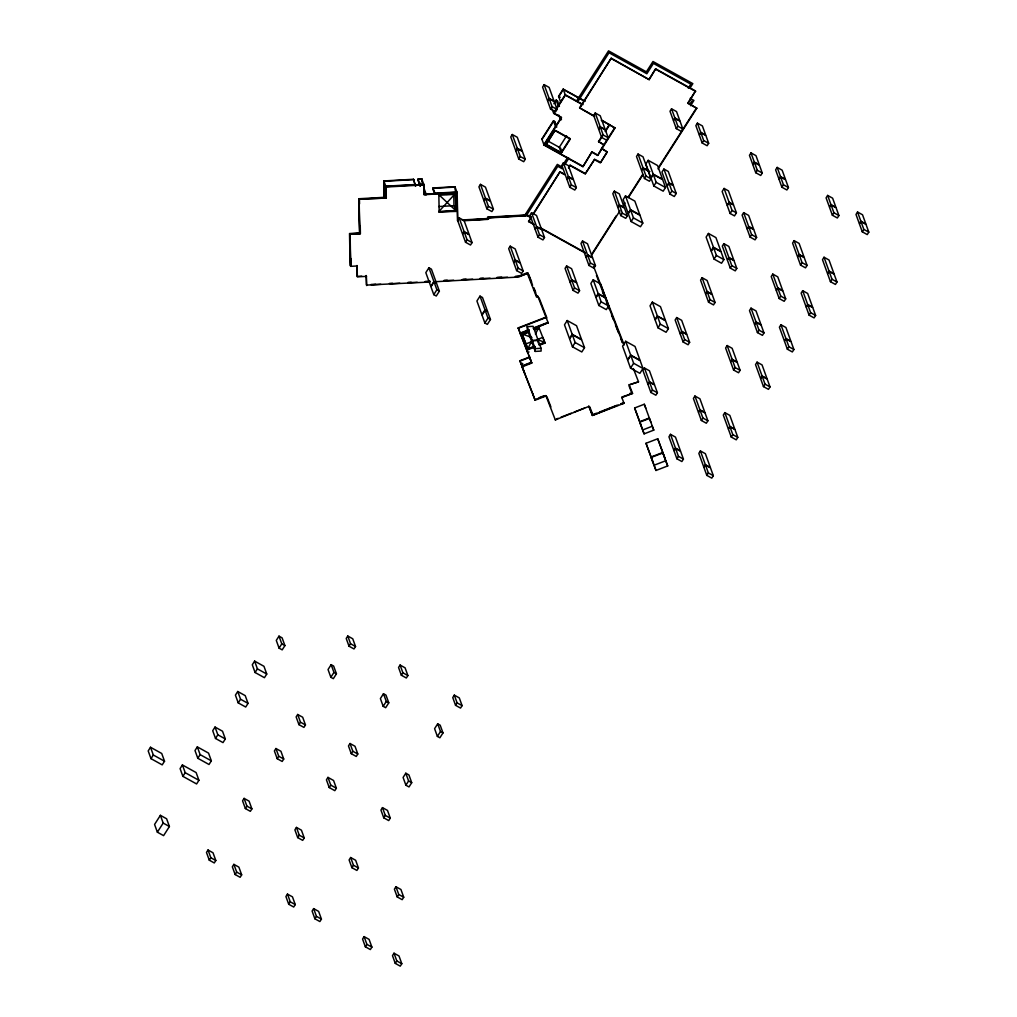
<?xml version="1.0" encoding="UTF-8"?>
<svg xmlns="http://www.w3.org/2000/svg" width="1017" height="1017" viewBox="0 0 1017 1017"><rect width="100%" height="100%" fill="white"/><g stroke="black" fill="none" stroke-linecap="round" stroke-linejoin="round"><path stroke-width="1.5" d="M607.213 152.118L601.568 148.393L614.777 127.672M531.942 340.759L527.785 348.78L533.417 346.606M535.412 334.072L538.883 327.385L544.985 343.098L539.353 345.272M607.162 152.283L600.513 162.669L607.073 151.825L601.568 148.393M459.125 217.816L457.574 220.257L462.544 234.012L464.108 231.584L459.125 217.816L464.108 220.587L469.091 234.342L464.108 231.584M480.469 184.369L478.918 186.81L483.901 200.565L485.452 198.137L480.469 184.369L485.452 187.141L490.436 200.896L485.452 198.137M512.301 134.511L510.75 136.939L515.733 150.694L517.284 148.266L512.301 134.511L517.284 137.27L522.268 151.037L517.284 148.266M544.133 84.64L542.582 87.081L547.566 100.836L549.116 98.407L544.133 84.64L549.116 87.411L554.1 101.166L549.116 98.407M428.92 267.776L425.818 272.632L430.801 286.4L433.903 281.531L428.92 267.776L431.411 269.149L436.395 282.917L433.903 281.531M464.26 232.016L462.71 234.444L465.532 242.249L470.515 245.021L472.066 242.593L469.244 234.774L464.26 232.016L467.083 239.821L472.066 242.593M485.605 198.569L484.054 200.997L486.889 208.803L491.872 211.574L493.423 209.146L490.588 201.328L485.605 198.569L488.44 206.375L493.423 209.146M517.437 148.698L515.886 151.126L518.721 158.944L523.704 161.703L525.255 159.275L522.42 151.469L517.437 148.698L520.272 156.504L525.255 159.275M549.269 98.827L547.718 101.268L550.553 109.073L555.536 111.845L557.087 109.404L554.252 101.598L549.269 98.827L552.104 106.645L557.087 109.404M434.056 281.963L430.954 286.819L433.776 294.638L436.268 296.023L439.382 291.154L436.547 283.349L434.056 281.963L436.89 289.769L439.382 291.154M465.532 242.249L467.083 239.821M486.889 208.803L488.44 206.375M518.721 158.944L520.272 156.504M550.553 109.073L552.104 106.645M553.858 103.721L556.159 100.098L557.405 100.785L558.969 105.094M560.596 101.942L558.575 96.323L563.189 89.089L585.156 101.28M554.748 102.87L556.286 100.454L557.545 101.153M433.776 294.638L436.89 289.769M553.579 112.951L565.223 94.708L583.059 104.611M582.944 166.686L591.932 151.864L582.944 166.686L544.07 145.113L561.537 117.743L553.744 113.421L565.388 95.178L563.189 89.089M150.516 747.266L148.19 750.915L150.986 758.644L162.199 764.873L164.538 761.224L161.728 753.483L150.516 747.266L153.313 754.995L164.538 761.224M556.744 127.138L554.71 121.531L553.464 120.845L541.858 139.024L544.07 145.113M541.997 139.38L553.604 121.201L554.85 121.887M150.986 758.644L153.313 754.995M554.875 113.662L561.359 117.273L543.892 144.63L582.779 166.203M546.091 144.592L555.015 130.596L570.283 139.075L561.359 153.059L546.091 144.592L554.85 130.125M576.677 100.772L608.547 50.85L646.367 71.838L652.978 61.503L692.844 83.623L690.301 87.615M577.923 101.471L609.018 52.757L646.837 73.745L653.448 63.41L690.823 84.144L688.28 88.148M649.049 79.186L655.647 68.851L649.227 79.669L611.23 58.198L579.55 107.84L594.551 116.548M579.715 108.311L611.23 58.198M561.359 153.059L559.286 147.325L566.583 135.884M525.738 214.447L525.306 215.871L525.738 214.447L531.281 217.524L528.649 221.617L534.192 224.693M526.857 214.778L557.799 166.305L562.159 168.733M510.216 246.178L508.665 248.606L513.636 262.361L515.199 259.932L510.216 246.178L515.199 248.936L520.183 262.691L515.199 259.932M531.56 212.731L530.01 215.159L534.993 228.914L536.544 226.486L531.56 212.731L536.544 215.49L541.527 229.245L536.544 226.486M563.393 162.86L561.842 165.288L566.825 179.056L568.376 176.615L563.393 162.86L568.376 165.631L573.359 179.386L568.376 176.615M595.225 112.989L593.674 115.429L598.657 129.184L600.208 126.756L595.225 112.989L600.221 115.76L605.191 129.515L600.208 126.756M567.626 157.521L561.689 166.826L557.329 164.398L525.001 215.032L487.563 217.142L487.893 219.367L463.765 220.727M480.011 296.125L476.909 300.981L481.893 314.749L484.995 309.88L480.011 296.125L482.503 297.511L487.486 311.266L484.995 309.88M528.649 221.617L531.039 217.142M532.743 214.473L559.998 171.759L564.371 174.174M564.677 164.779L568.872 158.207M533.76 213.608L559.998 171.759M182.412 764.962L180.085 768.61L182.895 776.352L196.599 783.954L198.925 780.306L196.128 772.564L182.412 764.962L185.221 772.704L198.925 780.306M197.336 746.885L194.997 750.533L197.806 758.275L209.019 764.492L211.345 760.843L208.549 753.114L197.336 746.885L200.133 754.627L211.345 760.843M568.465 167.754L570.105 165.186L585.36 173.551L594.589 159.338L600.386 162.135M568.643 168.237L570.105 165.186M254.619 661.114L252.292 664.762L255.089 672.504L264.433 677.691L266.759 674.042L263.962 666.3L254.619 661.114L257.415 668.855L266.759 674.042M182.895 776.352L185.221 772.704M215.045 727.066L212.718 730.714L215.515 738.456L222.99 742.601L225.329 738.952L222.52 731.223L215.045 727.066L217.841 734.808L225.329 738.952M237.749 691.496L235.423 695.145L238.232 702.887L245.707 707.031L248.034 703.383L245.237 695.641L237.749 691.496L240.559 699.226L248.034 703.383M160.394 815.329L154.571 824.456L157.368 832.186L163.597 835.643L169.419 826.529L166.623 818.787L160.394 815.329L163.19 823.071L169.419 826.529M515.352 260.365L513.801 262.793L516.623 270.598L521.607 273.37L523.158 270.942L520.335 263.123L515.352 260.365L518.174 268.17L523.158 270.942M536.696 226.918L535.145 229.346L537.98 237.152L542.964 239.923L544.515 237.495L541.68 229.677L536.696 226.918L539.531 234.724L544.515 237.495M568.528 177.047L566.977 179.475L569.812 187.293L574.796 190.052L576.347 187.624L573.512 179.818L568.528 177.047L571.363 184.865L576.347 187.624M600.361 127.189L598.81 129.617L601.644 137.422L606.628 140.193L608.179 137.753L605.357 129.947L600.361 127.189L603.195 134.994L608.179 137.753M197.806 758.275L200.133 754.627M485.147 310.312L482.045 315.181L484.867 322.986L487.359 324.372L490.474 319.503L487.639 311.698L485.147 310.312L487.982 318.118L490.474 319.503M255.089 672.504L257.415 668.855M279.001 636.146L276.281 640.392L279.078 648.134L282.192 649.863L284.913 645.604L282.116 637.875L279.001 636.146L281.798 643.875L284.913 645.604M215.515 738.456L217.841 734.808M238.232 702.887L240.559 699.226M157.368 832.186L163.19 823.071M598.53 141.516L604.314 145.113L598.53 141.516L601.937 136.176M605.217 131.066L609.399 124.494M516.623 270.598L518.174 268.17M537.98 237.152L539.531 234.724M569.812 187.293L571.363 184.865M598.708 141.999L603.195 134.994M605.382 131.536L609.564 125.002M484.867 322.986L487.982 318.118M279.078 648.134L281.798 643.875M602.484 120.553L614.967 128.091L597.716 155.448L601.67 148.507M594.589 159.338L585.614 173.386M566.622 265.945L565.058 268.374L570.041 282.129L571.592 279.7L566.622 265.945L571.605 268.704L576.575 282.459L571.592 279.7M582.538 241.004L580.974 243.444L585.957 257.199L587.508 254.771L582.538 241.004L587.521 243.775L592.491 257.53L587.508 254.771M614.37 191.145L612.806 193.573L617.789 207.328L619.34 204.9L614.37 191.145L619.353 193.904L624.324 207.671L619.34 204.9M638.04 154.05L636.489 156.478L641.473 170.233L643.024 167.805L638.04 154.05L643.024 156.809L648.007 170.576M671.551 108.819L670 111.247L673.305 120.375L674.856 117.934L671.551 108.819L676.534 111.578L679.839 120.705L674.856 117.934M208.027 850.009L206.476 852.437L209.286 860.179L214.269 862.95L215.82 860.509L213.011 852.78L208.027 850.009L210.837 857.751L215.82 860.509M571.757 280.133L570.194 282.561L573.029 290.366L578.012 293.138L579.563 290.709L576.741 282.891L571.757 280.133L574.58 287.938L579.563 290.709M587.673 255.191L586.11 257.632L588.945 265.437L593.928 268.208L595.479 265.768L592.657 257.962L587.673 255.191L590.496 263.009L595.479 265.768M619.506 205.332L617.942 207.76L620.777 215.579L625.76 218.337L627.311 215.909L624.489 208.091L619.506 205.332L622.328 213.138L627.311 215.909M625.493 195.912L623.167 199.561L628.15 213.316L630.476 209.667L625.493 195.912L634.837 201.099L639.82 214.854L630.476 209.667M643.176 168.237L641.625 170.665L644.46 178.483L649.443 181.242L650.994 178.814L648.16 170.996L643.176 168.237L646.011 176.043L650.994 178.814M648.21 160.33L645.871 163.979L650.855 177.746L653.181 174.098L648.21 160.33L657.554 165.517L662.537 179.272L653.181 174.098M675.034 118.442L673.483 120.87L676.292 128.612L681.276 131.384L682.827 128.943L680.03 121.201L675.034 118.442L677.843 126.184L682.827 128.943M694.675 92.305L687.873 102.959L696.772 108.272L658.063 168.924M244.105 798.383L242.555 800.811L245.364 808.553L250.347 811.324L251.898 808.884L249.101 801.154L244.105 798.383L246.915 806.125L251.898 808.884M275.938 748.512L274.387 750.953L277.196 758.682L282.179 761.453L283.73 759.025L280.934 751.283L275.938 748.512L278.747 756.254L283.73 759.025M297.689 714.468L296.125 716.896L298.934 724.638L303.918 727.397L305.469 724.968L302.672 717.227L297.689 714.468L300.485 722.197L305.469 724.968M347.763 636.019L346.212 638.447L349.009 646.189L353.992 648.948L355.543 646.52L352.746 638.778L347.763 636.019L350.56 643.748L355.543 646.52M592.491 253.055L616.315 215.718M628.239 197.056L642.706 174.39M655.647 68.851L695.526 90.983L688.051 103.442L696.772 108.272M591.805 254.86L619.9 210.862M623.307 205.536L624.997 202.866M628.404 197.527L642.871 174.86M331.148 664.673L328.046 669.542L330.843 677.284L333.334 678.67L336.449 673.801L333.64 666.059L331.148 664.673L333.957 672.415L336.449 673.801M690.212 103.62L691.903 100.975M690.556 105.717L693.925 100.441L690.187 98.369M209.286 860.179L210.837 857.751M573.029 290.366L574.58 287.938M588.945 265.437L590.496 263.009M620.777 215.579L622.328 213.138M644.46 178.483L646.011 176.043M676.292 128.612L677.843 126.184M245.364 808.553L246.915 806.125M277.196 758.682L278.747 756.254M298.934 724.638L300.485 722.197M349.009 646.189L350.56 643.748M330.843 677.284L333.957 672.415M630.629 210.099L628.303 213.748L631.137 221.553L640.481 226.74L642.808 223.092L639.985 215.286L630.629 210.099L633.464 217.905L642.808 223.092M653.346 174.517L651.02 178.166L653.842 185.984L663.186 191.171L665.512 187.522L662.69 179.704L653.346 174.517L656.168 182.335L665.512 187.522M658.724 167.131L696.607 107.802M567.206 320.533L564.486 324.792L569.469 338.547L572.19 334.288L567.206 320.533L576.55 325.72L581.533 339.475L572.19 334.288M593.203 279.815L590.864 283.463L595.848 297.218L598.174 293.57L593.203 279.815L600.678 283.959L605.649 297.727L598.174 293.57M663.91 169.051L661.965 172.089L666.949 185.844L668.894 182.806L663.91 169.051L668.271 171.466L673.254 185.221L668.894 182.806M631.137 221.553L633.464 217.905M653.842 185.984L656.168 182.335M697.408 123.159L695.857 125.599L699.162 134.714L700.713 132.286L697.408 123.159L702.391 125.93L705.696 135.058L700.713 132.286M233.885 864.361L232.334 866.789L235.143 874.531L240.126 877.29L241.677 874.862L238.881 867.12L233.885 864.361L236.694 872.103L241.677 874.862M700.904 132.782L699.34 135.223L702.15 142.965L707.133 145.723L708.684 143.295L705.887 135.553L700.904 132.782L703.7 140.524L708.684 143.295M572.342 334.72L569.622 338.979L572.457 346.784L581.8 351.971L584.521 347.712L581.686 339.907L572.342 334.72L575.164 342.526L584.521 347.712M598.339 294.002L596 297.65L598.835 305.469L606.31 309.613L608.636 305.964L605.814 298.146L598.339 294.002L601.161 301.82L608.636 305.964M669.046 183.238L667.101 186.276L669.936 194.082L674.296 196.51L676.229 193.472L673.407 185.653L669.046 183.238L671.868 191.043L676.229 193.472M235.143 874.531L236.694 872.103M702.15 142.965L703.7 140.524M572.457 346.784L575.164 342.526M598.835 305.469L601.161 301.82M669.936 194.082L671.868 191.043M327.97 777.382L326.419 779.823L329.216 787.552L334.822 790.667L336.385 788.239L333.576 780.497L327.97 777.382L330.767 785.124L336.385 788.239M296.455 827.418L294.892 829.859L297.701 837.601L302.685 840.36L304.236 837.932L301.439 830.19L296.455 827.418L299.252 835.16L304.236 837.932M350.026 743.503L348.462 745.931L351.272 753.673L356.255 756.445L357.806 754.004L355.009 746.275L350.026 743.503L352.823 751.245L357.806 754.004M400.101 665.054L398.55 667.483L401.346 675.224L406.33 677.996L407.881 675.555L405.084 667.826L400.101 665.054L402.897 672.796L407.881 675.555M383.485 693.721L380.383 698.59L383.18 706.319L385.672 707.705L388.786 702.836L385.977 695.107L383.485 693.721L386.295 701.463L388.786 702.836M329.216 787.552L330.767 785.124M297.701 837.601L299.252 835.16M351.272 753.673L352.823 751.245M401.346 675.224L402.897 672.796M383.18 706.319L386.295 701.463M625.684 341.28L622.569 346.149L627.553 359.904L630.667 355.035L625.684 341.28L635.028 346.466L640.011 360.221L630.667 355.035M724.091 188.437L722.146 191.488L727.13 205.243L729.075 202.205L724.091 188.437L728.452 190.865L733.435 204.62L729.075 202.205M652.355 302.138L650.028 305.786L655.012 319.554L657.338 315.906L652.355 302.138L660.453 306.638L665.436 320.393L657.338 315.906M750.991 152.893L749.44 155.334L752.745 164.449L754.296 162.021L750.991 152.893L755.987 155.665L759.279 164.792L754.296 162.021M708.442 233.452L706.116 237.101L711.086 250.856L713.426 247.207L708.442 233.452L715.917 237.597L720.9 251.352L713.426 247.207M630.82 355.467L627.705 360.336L630.54 368.141L639.884 373.328L642.986 368.472L640.163 360.654L630.82 355.467L633.642 363.285L642.986 368.472M287.468 894.096L285.917 896.524L288.726 904.266L293.71 907.024L295.261 904.596L292.464 896.854L287.468 894.096L290.277 901.825L295.261 904.596M754.487 162.517L752.923 164.957L755.733 172.699L760.716 175.458L762.267 173.03L759.47 165.288L754.487 162.517L757.284 170.259L762.267 173.03M729.227 202.625L727.282 205.676L730.117 213.481L734.477 215.896L736.422 212.858L733.588 205.053L729.227 202.625L732.062 210.443L736.422 212.858M657.49 316.325L655.164 319.974L657.986 327.792L666.084 332.279L668.423 328.631L665.588 320.825L657.49 316.325L660.313 324.143L668.423 328.631M630.54 368.141L633.642 363.285M288.726 904.266L290.277 901.825M755.733 172.699L757.284 170.259M730.117 213.481L732.062 210.443M657.986 327.792L660.313 324.143M713.578 247.64L711.252 251.288L714.074 259.093L721.549 263.25L723.875 259.602L721.053 251.784L713.578 247.64L716.4 255.445L723.875 259.602M644.473 368.027L642.922 370.455L647.893 384.21L649.456 381.782L644.473 368.027L649.456 370.785L654.439 384.553L649.456 381.782M676.686 317.546L675.135 319.986L680.119 333.741L681.67 331.313L676.686 317.546L681.67 320.317L686.653 334.072L681.67 331.313M702.124 277.717L700.56 280.145L705.544 293.913L707.095 291.472L702.124 277.717L707.107 280.489L712.078 294.244L707.095 291.472M723.862 243.66L722.312 246.101L727.282 259.856L728.833 257.415L723.862 243.66L728.846 246.432L733.829 260.187L728.833 257.415M743.656 212.655L742.105 215.083L747.088 228.838L748.639 226.41L743.656 212.655L748.639 215.413L753.622 229.168L748.639 226.41M714.074 259.093L716.4 255.445M777.166 167.411L775.615 169.852L778.92 178.979L780.471 176.538L777.166 167.411L782.149 170.182L785.455 179.31L780.471 176.538M313.643 908.613L312.092 911.041L314.889 918.783L319.872 921.555L321.436 919.114L318.626 911.385L313.643 908.613L316.44 916.355L321.436 919.114M649.609 382.214L648.058 384.642L650.88 392.46L655.863 395.219L657.414 392.791L654.592 384.973L649.609 382.214L652.431 390.019L657.414 392.791M681.822 331.733L680.271 334.173L683.106 341.979L688.089 344.75L689.64 342.309L686.818 334.504L681.822 331.733L684.657 339.551L689.64 342.309M707.26 291.904L705.696 294.333L708.531 302.151L713.514 304.909L715.065 302.481L712.243 294.676L707.26 291.904L710.082 299.723L715.065 302.481M728.998 257.848L727.447 260.288L730.27 268.094L735.253 270.865L736.804 268.424L733.982 260.619L728.998 257.848L731.82 265.666L736.804 268.424M748.792 226.842L747.241 229.27L750.063 237.075L755.046 239.847L756.61 237.419L753.775 229.6L748.792 226.842L751.614 234.647L756.61 237.419M780.649 177.047L779.098 179.475L781.895 187.217L786.878 189.976L788.442 187.548L785.633 179.806L780.649 177.047L783.459 184.776L788.442 187.548M350.662 857.509L349.098 859.937L351.907 867.679L356.891 870.438L358.442 868.009L355.645 860.268L350.662 857.509L353.458 865.238L358.442 868.009M382.494 807.638L380.943 810.066L383.74 817.808L388.723 820.579L390.274 818.138L387.477 810.409L382.494 807.638L385.29 815.38L390.274 818.138M454.307 695.132L452.756 697.573L455.552 705.302L460.536 708.074L462.099 705.645L459.29 697.904L454.307 695.132L457.103 702.874L462.099 705.645M405.808 773.225L403.101 777.471L405.897 785.213L409.012 786.942L411.72 782.696L408.923 774.954L405.808 773.225L408.605 780.967L411.72 782.696M437.691 723.799L434.59 728.668L437.386 736.41L439.878 737.783L442.992 732.926L440.183 725.185L437.691 723.799L440.501 731.541L442.992 732.926M314.889 918.783L316.44 916.355M650.88 392.46L652.431 390.019M683.106 341.979L684.657 339.551M708.531 302.151L710.082 299.723M730.27 268.094L731.82 265.666M750.063 237.075L751.614 234.647M781.895 187.217L783.459 184.776M351.907 867.679L353.458 865.238M383.74 817.808L385.29 815.38M455.552 705.302L457.103 702.874M405.897 785.213L408.605 780.967M437.386 736.41L440.501 731.541M670.483 434.335L668.932 436.776L673.915 450.531L675.466 448.103L670.483 434.335L675.466 437.107L680.449 450.862L675.466 448.103M694.942 396.033L693.391 398.461L698.361 412.216L699.925 409.787L694.942 396.033L699.925 398.791L704.908 412.559L699.925 409.787M727.155 345.551L725.604 347.992L730.587 361.747L732.138 359.319L727.155 345.551L732.151 348.322L737.122 362.077L732.138 359.319M751.029 308.151L749.478 310.592L754.461 324.347L756.012 321.919L751.029 308.151L756.025 310.922L760.996 324.677L756.012 321.919M772.78 274.094L771.217 276.535L776.2 290.29L777.751 287.862L772.78 274.094L777.763 276.866L782.734 290.62L777.751 287.862M794.124 240.648L792.574 243.088L797.557 256.843L799.108 254.415L794.124 240.648L799.108 243.419L804.091 257.174L799.108 254.415M827.635 195.417L826.084 197.857L829.389 206.972L830.94 204.544L827.635 195.417L832.618 198.188L835.923 207.315L830.94 204.544M364.111 936.619L362.56 939.047L365.357 946.789L370.341 949.56L371.904 947.119L369.095 939.377L364.111 936.619L366.908 944.361L371.904 947.119M395.944 886.748L394.393 889.176L397.202 896.918L402.185 899.676L403.736 897.248L400.94 889.506L395.944 886.748L398.753 894.477L403.736 897.248M675.619 448.522L674.068 450.963L676.89 458.769L681.873 461.54L683.437 459.099L680.602 451.294L675.619 448.522L678.441 456.341L683.437 459.099M700.077 410.22L698.526 412.648L701.349 420.466L706.332 423.225L707.883 420.796L705.061 412.978L700.077 410.22L702.9 418.025L707.883 420.796M732.291 359.738L730.74 362.179L733.575 369.985L738.558 372.756L740.109 370.315L737.287 362.51L732.291 359.738L735.126 367.557L740.109 370.315M756.165 322.338L754.614 324.779L757.449 332.584L762.432 335.356L763.983 332.915L761.161 325.109L756.165 322.338L759 330.156L763.983 332.915M777.916 288.294L776.352 290.722L779.187 298.528L784.171 301.299L785.721 298.871L782.899 291.053L777.916 288.294L780.738 296.1L785.721 298.871M799.26 254.847L797.709 257.276L800.532 265.081L805.515 267.852L807.078 265.424L804.244 257.606L799.26 254.847L802.095 262.653L807.078 265.424M831.118 205.053L829.567 207.481L832.364 215.223L837.36 217.981L838.911 215.553L836.101 207.811L831.118 205.053L833.927 212.782L838.911 215.553M365.357 946.789L366.908 944.361M397.202 896.918L398.753 894.477M676.89 458.769L678.441 456.341M701.349 420.466L702.9 418.025M733.575 369.985L735.126 367.557M757.449 332.584L759 330.156M779.187 298.528L780.738 296.1M800.532 265.081L802.095 262.653M832.364 215.223L833.927 212.782M700.395 450.938L698.832 453.366L703.815 467.121L705.366 464.693L700.395 450.938L705.378 453.696L710.362 467.464L705.366 464.693M724.841 412.622L723.29 415.05L728.274 428.818L729.825 426.377L724.841 412.622L729.837 415.394L734.808 429.149L729.825 426.377M757.068 362.154L755.517 364.582L760.5 378.337L762.051 375.909L757.068 362.154L762.051 364.912L767.034 378.68L762.051 375.909M780.942 324.754L779.391 327.182L784.374 340.937L785.925 338.508L780.942 324.754L785.925 327.512L790.908 341.28L785.925 338.508M802.68 290.697L801.129 293.125L806.112 306.892L807.663 304.452L802.68 290.697L807.663 293.455L812.647 307.223L807.663 304.452M824.037 257.25L822.486 259.678L827.457 273.446L829.008 271.005L824.037 257.25L829.02 260.009L834.004 273.776L829.008 271.005M857.547 212.019L855.996 214.447L859.289 223.575L860.852 221.147L857.547 212.019L862.53 214.778L865.836 223.905L860.852 221.147M394.024 953.209L392.473 955.649L395.27 963.379L400.253 966.15L401.804 963.722L399.007 955.98L394.024 953.209L396.821 960.951L401.804 963.722M705.531 465.125L703.98 467.553L706.802 475.371L711.786 478.13L713.337 475.702L710.514 467.884L705.531 465.125L708.353 472.93L713.337 475.702M729.977 426.809L728.426 429.25L731.261 437.056L736.244 439.827L737.795 437.386L734.973 429.581L729.977 426.809L732.812 434.628L737.795 437.386M762.203 376.341L760.652 378.769L763.475 386.587L768.458 389.346L770.022 386.918L767.187 379.099L762.203 376.341L765.026 384.146L770.022 386.918M786.077 338.941L784.527 341.369L787.349 349.187L792.332 351.946L793.896 349.517L791.061 341.699L786.077 338.941L788.912 346.746L793.896 349.517M807.816 304.884L806.265 307.312L809.087 315.13L814.083 317.889L815.634 315.461L812.799 307.655L807.816 304.884L810.651 312.689L815.634 315.461M829.173 271.437L827.622 273.865L830.444 281.684L835.427 284.442L836.978 282.014L834.156 274.209L829.173 271.437L831.995 279.243L836.978 282.014M861.03 221.642L859.479 224.071L862.276 231.812L867.259 234.584L868.81 232.143L866.014 224.414L861.03 221.642L863.827 229.384L868.81 232.143M395.27 963.379L396.821 960.951M706.802 475.371L708.353 472.93M731.261 437.056L732.812 434.628M763.475 386.587L765.026 384.146M787.349 349.187L788.912 346.746M809.087 315.13L810.651 312.689M830.444 281.684L831.995 279.243M862.276 231.812L863.827 229.384M519.89 275.632L527.111 272.836L536.569 297.155L537.942 296.621M515.416 276.726C522.331 276.51 538.641 268.437 518.746 277.031L434.806 281.747M527.747 331.148L520.412 333.983L518.2 327.894L546.091 317.113M518.339 328.249L546.231 317.482M528.916 329.75L520.107 333.144L531.751 363.094L522.09 366.819M533.315 328.046L547.998 322.376M520.234 333.5L529.043 330.105M533.442 328.402L548.125 322.732L533.62 328.885M523.526 333.729L527.747 332.089M534.789 329.368L539.01 327.741M522.293 334.746L529.336 332.025M534.967 329.851L539.188 328.224M535.12 346.899L528.09 349.619L526.018 343.886L533.048 341.165M537.268 339.538L542.9 337.364L544.985 343.098M539.048 344.432L544.68 342.259L537.586 339.653M527.912 349.149L534.955 346.428M539.175 344.788L544.807 342.615M527.645 352.492L529.018 351.958M523.183 369.578L519.89 360.73L529.539 357.005L531.751 363.094M520.018 361.086L529.679 357.361L528.815 355.124L530.849 360.743M521.149 363.959L522.535 363.425M522.662 363.794L521.276 364.328L519.89 360.73M531.446 362.255L521.797 365.98L533.022 394.469M531.573 362.611L521.924 366.349L535.095 400.202L545.989 395.994M539.226 397.647L543.663 395.931M534.929 399.719L544.451 396.033M630.553 384.362L638.523 381.833L629.243 384.871M558.079 418.305L555.32 419.919L588.932 406.393M561.015 417.173L571.3 413.207M574.236 412.063L584.521 408.097M629.574 393.63L632.269 392.587M622.989 396.592L632.574 393.426L621.819 397.583M592.225 414.834L596.534 413.169M599.407 412.063L616.633 405.402M620.929 403.749L623.802 402.63M620.993 403.902L624.031 403.279L592.453 415.47L618.12 405.02M644.282 404.245L653.766 430.127L644.104 433.865L634.633 407.982L644.282 404.245L645.795 408.135M639.617 421.737L649.266 418.012L650.931 422.322M649.418 418.445L639.769 422.169L644.104 433.865M642.591 429.975L652.253 426.25L653.766 430.127M657.732 438.759L667.711 465.939L655.99 470.464L646.011 443.285L657.732 438.759L664.724 457.688M650.982 457.04L662.703 452.514M653.969 465.29L665.69 460.765L662.868 452.946L651.147 457.472L655.99 470.464M384.21 198.277L383.867 180.937L413.525 179.272L415.584 186.276M418.229 180.772L418.076 179.017L421.737 178.814L423.949 184.903L424.14 194.679L457.167 192.823L457.726 221.07M418.203 179.373L421.864 179.17L421.928 181.954M385.901 186.543L423.771 184.42M383.867 180.937L386.079 187.026L423.949 184.903M433.178 189.721L433.013 187.967L454.968 186.734L457.167 192.823M433.14 188.323L455.095 187.09L455.158 190.204M434.92 193.217L456.862 191.984M456.989 192.34L423.962 194.196L423.644 184.064L419.97 184.268L419.996 185.666M385.99 197.222L358.836 198.747L359.51 232.969L349.517 233.529L350.153 265.513M446.221 193.98L450.823 193.726M358.963 199.103L386.295 198.061L358.963 199.103L359.802 233.808L349.873 233.872L359.637 233.325M446.349 194.336L455.552 193.815L456.061 211.409L439.013 211.879L455.896 210.926L455.425 193.459L438.886 211.523L455.769 210.57L438.543 194.412M455.73 194.298L438.848 195.251L439.179 212.35M438.645 206.54L453.989 205.676L456.061 211.409M525.141 215.388L487.69 217.498L487.893 219.367M494.351 217.32L488.16 217.663L488.185 219.062M497.453 217.142L512.949 216.278M516.039 216.1L525.331 215.579L525.802 214.854L531.459 217.994M487.868 217.969L526.857 215.769M461.947 219.977L487.588 218.541M463.587 220.244L487.715 218.897M468.201 220.18L483.571 219.316M358.683 233.579L350.115 234.05L350.674 266.34L357.132 265.971L357.348 276.866L366.527 276.357M356.967 265.501L357.183 276.395L361.76 276.128M371.002 284.48L375.616 284.213M389.422 283.438L392.486 283.273M408.033 282.395L411.173 282.217M425.271 281.429L429.975 281.162M444.086 280.361L447.226 280.196M462.9 279.306L466.028 279.128M480.138 278.34L483.278 278.162M497.084 277.387L501.661 277.132M515.403 276.357L518.454 276.192M371.281 284.824L380.79 284.29M390.286 283.756L399.795 283.222M407.715 282.777L417.212 282.243M425.131 281.798L429.886 281.531M444.137 280.73L453.646 280.196M461.565 279.751L472.651 279.128M480.571 278.683L490.067 278.149M497.987 277.705L507.496 277.171M366.54 285.091L430.064 282.014M527.213 326.622L532.196 340.377L532.247 343.174L527.276 329.419L527.213 326.622L533.086 326.292L538.069 340.047L538.12 342.843M532.196 340.377L538.069 340.047M532.349 340.809L538.222 340.479L541.057 348.297L541.108 351.081L535.234 351.412L532.412 343.606L532.349 340.809L535.184 348.628L535.234 351.412M535.184 348.628L541.057 348.297M423.835 193.84L425.97 193.726L425.996 195.111M600.157 162.784L594.754 159.809M585.347 174.021L570.283 165.657M531.916 337.568L521.988 333.907L528.09 349.619M655.825 69.334L695.704 91.454M611.408 58.681L649.227 79.669M583.911 100.874L563.316 89.445L558.702 96.691L559.947 97.378M565.388 95.178L581.864 104.319M558.575 96.323L559.82 97.022M580.898 108.577L594.386 116.065M601.301 120.286L614.815 127.786M559.439 106.404L558.193 105.717L556.159 100.098M561.486 119.726L560.24 119.027L558.816 115.086M643.024 167.805L649.888 171.53M556.235 130.888L570.105 138.592L561.181 152.575L545.913 144.109M591.932 151.864L597.538 154.965M592.11 152.334L597.716 155.448M548.176 141.16L559.286 147.325M560.176 172.229L564.537 174.657M525.611 214.091L531.154 217.155M528.471 221.147L534.014 224.21M540.942 228.062L585.233 252.636M541.108 228.533L585.411 253.119M593.585 266.441L624.171 344.992M633.362 368.574L638.523 381.833M596.471 275.442L622.62 342.589M602.445 291.612L604.149 295.985M606.424 301.82L609.272 309.13M611.548 314.965L613.251 319.338M615.527 325.186L618.374 332.483M620.65 338.318L622.353 342.691M665.69 460.765L667.711 465.939M629.116 384.502L632.574 393.426M629.053 385.977L631.519 392.282M634.633 407.982L641.13 425.615M646.011 443.285L653.003 462.227M621.641 397.1L624.031 403.279M589.72 406.775L592.58 414.097M588.792 406.037L592.275 415M589.097 406.876L592.453 415.47M539.099 297.905L546.879 317.876M537.637 295.794L548.303 323.215M528.776 274.679L531.637 282.014M533.925 287.887L535.641 292.286M528.039 273.573L532.603 285.319M533.747 288.256L536.607 295.591M546.866 396.554L550.896 406.902M522.318 334.428L526.018 343.886M545.824 395.511L555.32 419.919M518.2 327.894L525.865 347.585M552.155 109.01L553.744 113.421M553.464 120.845L555.498 126.451M560.532 148.012L561.956 151.953M525.738 347.229L527.772 352.848M532.895 394.113L535.095 400.202M522.713 367.976L524.747 373.582M433.013 187.967L435.047 193.573M433.039 189.353L434.602 193.662M424.089 189.861L424.064 188.463L426.098 194.082L424.14 194.679M424.699 191.539L425.653 194.158M418.076 179.017L420.135 186.022L418.101 180.416M415.101 184.967L413.525 179.272M350.674 266.34L349.873 233.872M488.465 217.93L488.491 219.329M457.154 200.146L457.548 220.587M453.747 193.23L453.989 205.676M421.737 178.814L421.801 181.598M420.352 183.136L420.415 185.997M415.445 185.92L415.419 184.522L385.774 186.187L386.117 197.59M413.677 181.026L413.652 179.628L383.994 181.293L384.312 197.056M386.079 187.026L386.295 198.061M366.349 275.874L366.705 285.574M366.222 275.518L366.4 284.735M360.247 225.977L360.399 233.757M359.433 199.281L359.522 203.947M359.954 225.723L360.107 233.49M359.128 199.586L359.802 233.808M350.903 258.56L351.018 264.623"/></g></svg>
